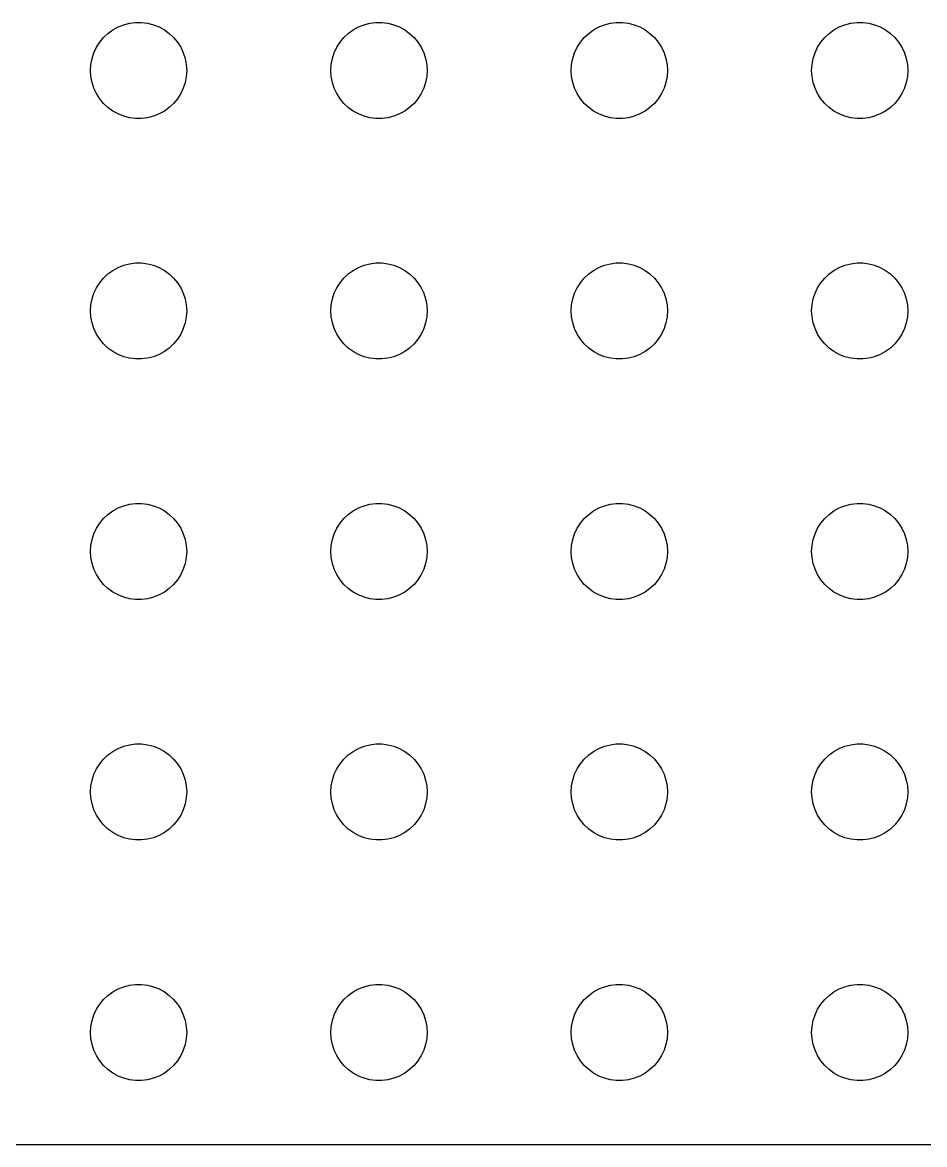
# Model space of a CAD drawing. Header units: metres. Extents: x -105 to 105, y -75 to 75.
# Drawn here: x -52.38 to -24.23, y -74.75 to -39.75 of the extents above; entities that cross this region are included whole.
import ezdxf

# ---------------------------------------------------------------- set-up
doc = ezdxf.new("R2010")
doc.units = ezdxf.units.M

msp = doc.modelspace()

# ---------------------------------------------------------------- linework, layer by layer
for p, q in [((-49.3887, -39.8928), (-49.2135, -39.8234)), ((-49.2135, -39.8234), (-49.0311, -39.7766)), ((-49.0311, -39.7766), (-48.8442, -39.753)), ((-48.8442, -39.753), (-48.6558, -39.753)), ((-48.6558, -39.753), (-48.4689, -39.7766)), ((-48.4689, -39.7766), (-48.2865, -39.8234)), ((-48.2865, -39.8234), (-48.1113, -39.8928)), ((-41.8887, -39.8928), (-41.7135, -39.8234)), ((-41.7135, -39.8234), (-41.5311, -39.7766)), ((-41.5311, -39.7766), (-41.3442, -39.753)), ((-41.3442, -39.753), (-41.1558, -39.753)), ((-41.1558, -39.753), (-40.9689, -39.7766)), ((-40.9689, -39.7766), (-40.7865, -39.8234)), ((-40.7865, -39.8234), (-40.6113, -39.8928)), ((-34.3887, -39.8928), (-34.2135, -39.8234)), ((-34.2135, -39.8234), (-34.0311, -39.7766)), ((-34.0311, -39.7766), (-33.8442, -39.753)), ((-33.8442, -39.753), (-33.6558, -39.753)), ((-33.6558, -39.753), (-33.4689, -39.7766)), ((-33.4689, -39.7766), (-33.2865, -39.8234)), ((-33.2865, -39.8234), (-33.1113, -39.8928)), ((-26.8887, -39.8928), (-26.7135, -39.8234)), ((-26.7135, -39.8234), (-26.5311, -39.7766)), ((-26.5311, -39.7766), (-26.3442, -39.753)), ((-26.3442, -39.753), (-26.1558, -39.753)), ((-26.1558, -39.753), (-25.9689, -39.7766)), ((-25.9689, -39.7766), (-25.7865, -39.8234)), ((-25.7865, -39.8234), (-25.6113, -39.8928)), ((-49.9635, -40.3683), (-49.8434, -40.2232)), ((-49.8434, -40.2232), (-49.7061, -40.0942)), ((-49.7061, -40.0942), (-49.5537, -39.9835)), ((-49.5537, -39.9835), (-49.3887, -39.8928)), ((-48.1113, -39.8928), (-47.9463, -39.9835)), ((-47.9463, -39.9835), (-47.7939, -40.0942)), ((-47.7939, -40.0942), (-47.6565, -40.2232)), ((-47.6565, -40.2232), (-47.5365, -40.3683)), ((-42.4635, -40.3683), (-42.3434, -40.2232)), ((-42.3434, -40.2232), (-42.2061, -40.0942)), ((-42.2061, -40.0942), (-42.0537, -39.9835)), ((-42.0537, -39.9835), (-41.8887, -39.8928)), ((-40.6113, -39.8928), (-40.4463, -39.9835)), ((-40.4463, -39.9835), (-40.2939, -40.0942)), ((-40.2939, -40.0942), (-40.1565, -40.2232)), ((-40.1565, -40.2232), (-40.0365, -40.3683)), ((-34.9635, -40.3683), (-34.8434, -40.2232)), ((-34.8434, -40.2232), (-34.7061, -40.0942)), ((-34.7061, -40.0942), (-34.5537, -39.9835)), ((-34.5537, -39.9835), (-34.3887, -39.8928)), ((-33.1113, -39.8928), (-32.9463, -39.9835)), ((-32.9463, -39.9835), (-32.7939, -40.0942)), ((-32.7939, -40.0942), (-32.6565, -40.2232)), ((-32.6565, -40.2232), (-32.5365, -40.3683)), ((-27.4635, -40.3683), (-27.3434, -40.2232)), ((-27.3434, -40.2232), (-27.2061, -40.0942)), ((-27.2061, -40.0942), (-27.0537, -39.9835)), ((-27.0537, -39.9835), (-26.8887, -39.8928)), ((-25.6113, -39.8928), (-25.4463, -39.9835)), ((-25.4463, -39.9835), (-25.2939, -40.0942)), ((-25.2939, -40.0942), (-25.1565, -40.2232)), ((-25.1565, -40.2232), (-25.0365, -40.3683)), ((-50.1447, -40.6978), (-50.0645, -40.5274)), ((-50.0645, -40.5274), (-49.9635, -40.3683)), ((-47.5365, -40.3683), (-47.4355, -40.5274)), ((-47.4355, -40.5274), (-47.3553, -40.6978)), ((-42.6447, -40.6978), (-42.5645, -40.5274)), ((-42.5645, -40.5274), (-42.4635, -40.3683)), ((-40.0365, -40.3683), (-39.9355, -40.5274)), ((-39.9355, -40.5274), (-39.8553, -40.6978)), ((-35.1447, -40.6978), (-35.0645, -40.5274)), ((-35.0645, -40.5274), (-34.9635, -40.3683)), ((-32.5365, -40.3683), (-32.4355, -40.5274)), ((-32.4355, -40.5274), (-32.3553, -40.6978)), ((-27.6447, -40.6978), (-27.5645, -40.5274)), ((-27.5645, -40.5274), (-27.4635, -40.3683)), ((-25.0365, -40.3683), (-24.9355, -40.5274)), ((-24.9355, -40.5274), (-24.8553, -40.6978)), ((-50.2382, -41.062), (-50.2029, -40.877)), ((-50.2029, -40.877), (-50.1447, -40.6978)), ((-47.3553, -40.6978), (-47.2971, -40.877)), ((-47.2971, -40.877), (-47.2618, -41.062)), ((-42.7382, -41.062), (-42.7029, -40.877)), ((-42.7029, -40.877), (-42.6447, -40.6978)), ((-39.8553, -40.6978), (-39.7971, -40.877)), ((-39.7971, -40.877), (-39.7618, -41.062)), ((-35.2382, -41.062), (-35.2029, -40.877)), ((-35.2029, -40.877), (-35.1447, -40.6978)), ((-32.3553, -40.6978), (-32.2971, -40.877)), ((-32.2971, -40.877), (-32.2618, -41.062)), ((-27.7382, -41.062), (-27.7029, -40.877)), ((-27.7029, -40.877), (-27.6447, -40.6978)), ((-24.8553, -40.6978), (-24.7971, -40.877)), ((-24.7971, -40.877), (-24.7618, -41.062)), ((-50.25, -41.25), (-50.2382, -41.062)), ((-50.2382, -41.438), (-50.25, -41.25)), ((-47.2618, -41.062), (-47.25, -41.25)), ((-47.25, -41.25), (-47.2618, -41.438)), ((-42.75, -41.25), (-42.7382, -41.062)), ((-42.7382, -41.438), (-42.75, -41.25)), ((-39.7618, -41.062), (-39.75, -41.25)), ((-39.75, -41.25), (-39.7618, -41.438)), ((-35.25, -41.25), (-35.2382, -41.062)), ((-35.2382, -41.438), (-35.25, -41.25)), ((-32.2618, -41.062), (-32.25, -41.25)), ((-32.25, -41.25), (-32.2618, -41.438)), ((-27.75, -41.25), (-27.7382, -41.062)), ((-27.7382, -41.438), (-27.75, -41.25)), ((-24.7618, -41.062), (-24.75, -41.25)), ((-24.75, -41.25), (-24.7618, -41.438)), ((-50.2029, -41.623), (-50.2382, -41.438)), ((-50.1447, -41.8022), (-50.2029, -41.623)), ((-47.2971, -41.623), (-47.3553, -41.8022)), ((-47.2618, -41.438), (-47.2971, -41.623)), ((-42.7029, -41.623), (-42.7382, -41.438)), ((-42.6447, -41.8022), (-42.7029, -41.623)), ((-39.7971, -41.623), (-39.8553, -41.8022)), ((-39.7618, -41.438), (-39.7971, -41.623)), ((-35.2029, -41.623), (-35.2382, -41.438)), ((-35.1447, -41.8022), (-35.2029, -41.623)), ((-32.2971, -41.623), (-32.3553, -41.8022)), ((-32.2618, -41.438), (-32.2971, -41.623)), ((-27.7029, -41.623), (-27.7382, -41.438)), ((-27.6447, -41.8022), (-27.7029, -41.623)), ((-24.7971, -41.623), (-24.8553, -41.8022)), ((-24.7618, -41.438), (-24.7971, -41.623)), ((-50.0645, -41.9726), (-50.1447, -41.8022)), ((-49.9635, -42.1317), (-50.0645, -41.9726)), ((-47.4355, -41.9726), (-47.5365, -42.1317)), ((-47.3553, -41.8022), (-47.4355, -41.9726)), ((-42.5645, -41.9726), (-42.6447, -41.8022)), ((-42.4635, -42.1317), (-42.5645, -41.9726)), ((-39.9355, -41.9726), (-40.0365, -42.1317)), ((-39.8553, -41.8022), (-39.9355, -41.9726)), ((-35.0645, -41.9726), (-35.1447, -41.8022)), ((-34.9635, -42.1317), (-35.0645, -41.9726)), ((-32.4355, -41.9726), (-32.5365, -42.1317)), ((-32.3553, -41.8022), (-32.4355, -41.9726)), ((-27.5645, -41.9726), (-27.6447, -41.8022)), ((-27.4635, -42.1317), (-27.5645, -41.9726)), ((-24.9355, -41.9726), (-25.0365, -42.1317)), ((-24.8553, -41.8022), (-24.9355, -41.9726)), ((-49.8434, -42.2768), (-49.9635, -42.1317)), ((-49.7061, -42.4058), (-49.8434, -42.2768)), ((-47.6565, -42.2768), (-47.7939, -42.4058)), ((-47.5365, -42.1317), (-47.6565, -42.2768)), ((-42.3434, -42.2768), (-42.4635, -42.1317)), ((-42.2061, -42.4058), (-42.3434, -42.2768)), ((-40.1565, -42.2768), (-40.2939, -42.4058)), ((-40.0365, -42.1317), (-40.1565, -42.2768)), ((-34.8434, -42.2768), (-34.9635, -42.1317)), ((-34.7061, -42.4058), (-34.8434, -42.2768)), ((-32.6565, -42.2768), (-32.7939, -42.4058)), ((-32.5365, -42.1317), (-32.6565, -42.2768)), ((-27.3434, -42.2768), (-27.4635, -42.1317)), ((-27.2061, -42.4058), (-27.3434, -42.2768)), ((-25.1565, -42.2768), (-25.2939, -42.4058)), ((-25.0365, -42.1317), (-25.1565, -42.2768)), ((-49.5537, -42.5165), (-49.7061, -42.4058)), ((-49.3887, -42.6072), (-49.5537, -42.5165)), ((-49.2135, -42.6766), (-49.3887, -42.6072)), ((-49.0311, -42.7234), (-49.2135, -42.6766)), ((-48.2865, -42.6766), (-48.4689, -42.7234)), ((-48.1113, -42.6072), (-48.2865, -42.6766)), ((-47.9463, -42.5165), (-48.1113, -42.6072)), ((-47.7939, -42.4058), (-47.9463, -42.5165)), ((-42.0537, -42.5165), (-42.2061, -42.4058)), ((-41.8887, -42.6072), (-42.0537, -42.5165)), ((-41.7135, -42.6766), (-41.8887, -42.6072)), ((-41.5311, -42.7234), (-41.7135, -42.6766)), ((-40.7865, -42.6766), (-40.9689, -42.7234)), ((-40.6113, -42.6072), (-40.7865, -42.6766)), ((-40.4463, -42.5165), (-40.6113, -42.6072)), ((-40.2939, -42.4058), (-40.4463, -42.5165)), ((-34.5537, -42.5165), (-34.7061, -42.4058)), ((-34.3887, -42.6072), (-34.5537, -42.5165)), ((-34.2135, -42.6766), (-34.3887, -42.6072)), ((-34.0311, -42.7234), (-34.2135, -42.6766)), ((-33.2865, -42.6766), (-33.4689, -42.7234)), ((-33.1113, -42.6072), (-33.2865, -42.6766)), ((-32.9463, -42.5165), (-33.1113, -42.6072)), ((-32.7939, -42.4058), (-32.9463, -42.5165)), ((-27.0537, -42.5165), (-27.2061, -42.4058)), ((-26.8887, -42.6072), (-27.0537, -42.5165)), ((-26.7135, -42.6766), (-26.8887, -42.6072)), ((-26.5311, -42.7234), (-26.7135, -42.6766)), ((-25.7865, -42.6766), (-25.9689, -42.7234)), ((-25.6113, -42.6072), (-25.7865, -42.6766)), ((-25.4463, -42.5165), (-25.6113, -42.6072)), ((-25.2939, -42.4058), (-25.4463, -42.5165)), ((-48.8442, -42.747), (-49.0311, -42.7234)), ((-48.6558, -42.747), (-48.8442, -42.747)), ((-48.4689, -42.7234), (-48.6558, -42.747)), ((-41.3442, -42.747), (-41.5311, -42.7234)), ((-41.1558, -42.747), (-41.3442, -42.747)), ((-40.9689, -42.7234), (-41.1558, -42.747)), ((-33.8442, -42.747), (-34.0311, -42.7234)), ((-33.6558, -42.747), (-33.8442, -42.747)), ((-33.4689, -42.7234), (-33.6558, -42.747)), ((-26.3442, -42.747), (-26.5311, -42.7234)), ((-26.1558, -42.747), (-26.3442, -42.747)), ((-25.9689, -42.7234), (-26.1558, -42.747)), ((-49.7061, -47.5942), (-49.5537, -47.4835)), ((-49.5537, -47.4835), (-49.3887, -47.3928)), ((-49.3887, -47.3928), (-49.2135, -47.3234)), ((-49.2135, -47.3234), (-49.0311, -47.2766)), ((-49.0311, -47.2766), (-48.8442, -47.253)), ((-48.8442, -47.253), (-48.6558, -47.253)), ((-48.6558, -47.253), (-48.4689, -47.2766)), ((-48.4689, -47.2766), (-48.2865, -47.3234)), ((-48.2865, -47.3234), (-48.1113, -47.3928)), ((-48.1113, -47.3928), (-47.9463, -47.4835)), ((-47.9463, -47.4835), (-47.7939, -47.5942)), ((-42.2061, -47.5942), (-42.0537, -47.4835)), ((-42.0537, -47.4835), (-41.8887, -47.3928)), ((-41.8887, -47.3928), (-41.7135, -47.3234)), ((-41.7135, -47.3234), (-41.5311, -47.2766)), ((-41.5311, -47.2766), (-41.3442, -47.253)), ((-41.3442, -47.253), (-41.1558, -47.253)), ((-41.1558, -47.253), (-40.9689, -47.2766)), ((-40.9689, -47.2766), (-40.7865, -47.3234)), ((-40.7865, -47.3234), (-40.6113, -47.3928)), ((-40.6113, -47.3928), (-40.4463, -47.4835)), ((-40.4463, -47.4835), (-40.2939, -47.5942)), ((-34.7061, -47.5942), (-34.5537, -47.4835)), ((-34.5537, -47.4835), (-34.3887, -47.3928)), ((-34.3887, -47.3928), (-34.2135, -47.3234)), ((-34.2135, -47.3234), (-34.0311, -47.2766)), ((-34.0311, -47.2766), (-33.8442, -47.253)), ((-33.8442, -47.253), (-33.6558, -47.253)), ((-33.6558, -47.253), (-33.4689, -47.2766)), ((-33.4689, -47.2766), (-33.2865, -47.3234)), ((-33.2865, -47.3234), (-33.1113, -47.3928)), ((-33.1113, -47.3928), (-32.9463, -47.4835)), ((-32.9463, -47.4835), (-32.7939, -47.5942)), ((-27.2061, -47.5942), (-27.0537, -47.4835)), ((-27.0537, -47.4835), (-26.8887, -47.3928)), ((-26.8887, -47.3928), (-26.7135, -47.3234)), ((-26.7135, -47.3234), (-26.5311, -47.2766)), ((-26.5311, -47.2766), (-26.3442, -47.253)), ((-26.3442, -47.253), (-26.1558, -47.253)), ((-26.1558, -47.253), (-25.9689, -47.2766)), ((-25.9689, -47.2766), (-25.7865, -47.3234)), ((-25.7865, -47.3234), (-25.6113, -47.3928)), ((-25.6113, -47.3928), (-25.4463, -47.4835)), ((-25.4463, -47.4835), (-25.2939, -47.5942)), ((-50.0645, -48.0274), (-49.9635, -47.8683)), ((-49.9635, -47.8683), (-49.8434, -47.7232)), ((-49.8434, -47.7232), (-49.7061, -47.5942)), ((-47.7939, -47.5942), (-47.6565, -47.7232)), ((-47.6565, -47.7232), (-47.5365, -47.8683)), ((-47.5365, -47.8683), (-47.4355, -48.0274)), ((-42.5645, -48.0274), (-42.4635, -47.8683)), ((-42.4635, -47.8683), (-42.3434, -47.7232)), ((-42.3434, -47.7232), (-42.2061, -47.5942)), ((-40.2939, -47.5942), (-40.1565, -47.7232)), ((-40.1565, -47.7232), (-40.0365, -47.8683)), ((-40.0365, -47.8683), (-39.9355, -48.0274)), ((-35.0645, -48.0274), (-34.9635, -47.8683)), ((-34.9635, -47.8683), (-34.8434, -47.7232)), ((-34.8434, -47.7232), (-34.7061, -47.5942)), ((-32.7939, -47.5942), (-32.6565, -47.7232)), ((-32.6565, -47.7232), (-32.5365, -47.8683)), ((-32.5365, -47.8683), (-32.4355, -48.0274)), ((-27.5645, -48.0274), (-27.4635, -47.8683)), ((-27.4635, -47.8683), (-27.3434, -47.7232)), ((-27.3434, -47.7232), (-27.2061, -47.5942)), ((-25.2939, -47.5942), (-25.1565, -47.7232)), ((-25.1565, -47.7232), (-25.0365, -47.8683)), ((-25.0365, -47.8683), (-24.9355, -48.0274)), ((-50.2029, -48.377), (-50.1447, -48.1978)), ((-50.1447, -48.1978), (-50.0645, -48.0274)), ((-47.4355, -48.0274), (-47.3553, -48.1978)), ((-47.3553, -48.1978), (-47.2971, -48.377)), ((-42.7029, -48.377), (-42.6447, -48.1978)), ((-42.6447, -48.1978), (-42.5645, -48.0274)), ((-39.9355, -48.0274), (-39.8553, -48.1978)), ((-39.8553, -48.1978), (-39.7971, -48.377)), ((-35.2029, -48.377), (-35.1447, -48.1978)), ((-35.1447, -48.1978), (-35.0645, -48.0274)), ((-32.4355, -48.0274), (-32.3553, -48.1978)), ((-32.3553, -48.1978), (-32.2971, -48.377)), ((-27.7029, -48.377), (-27.6447, -48.1978)), ((-27.6447, -48.1978), (-27.5645, -48.0274)), ((-24.9355, -48.0274), (-24.8553, -48.1978)), ((-24.8553, -48.1978), (-24.7971, -48.377)), ((-50.25, -48.75), (-50.2382, -48.562)), ((-50.2382, -48.562), (-50.2029, -48.377)), ((-47.2971, -48.377), (-47.2618, -48.562)), ((-47.2618, -48.562), (-47.25, -48.75)), ((-42.75, -48.75), (-42.7382, -48.562)), ((-42.7382, -48.562), (-42.7029, -48.377)), ((-39.7971, -48.377), (-39.7618, -48.562)), ((-39.7618, -48.562), (-39.75, -48.75)), ((-35.25, -48.75), (-35.2382, -48.562)), ((-35.2382, -48.562), (-35.2029, -48.377)), ((-32.2971, -48.377), (-32.2618, -48.562)), ((-32.2618, -48.562), (-32.25, -48.75)), ((-27.75, -48.75), (-27.7382, -48.562)), ((-27.7382, -48.562), (-27.7029, -48.377)), ((-24.7971, -48.377), (-24.7618, -48.562)), ((-24.7618, -48.562), (-24.75, -48.75)), ((-50.2382, -48.938), (-50.25, -48.75)), ((-50.2029, -49.123), (-50.2382, -48.938)), ((-47.2618, -48.938), (-47.2971, -49.123)), ((-47.25, -48.75), (-47.2618, -48.938)), ((-42.7382, -48.938), (-42.75, -48.75)), ((-42.7029, -49.123), (-42.7382, -48.938)), ((-39.7618, -48.938), (-39.7971, -49.123)), ((-39.75, -48.75), (-39.7618, -48.938)), ((-35.2382, -48.938), (-35.25, -48.75)), ((-35.2029, -49.123), (-35.2382, -48.938)), ((-32.2618, -48.938), (-32.2971, -49.123)), ((-32.25, -48.75), (-32.2618, -48.938)), ((-27.7382, -48.938), (-27.75, -48.75)), ((-27.7029, -49.123), (-27.7382, -48.938)), ((-24.7618, -48.938), (-24.7971, -49.123)), ((-24.75, -48.75), (-24.7618, -48.938)), ((-50.1447, -49.3022), (-50.2029, -49.123)), ((-50.0645, -49.4726), (-50.1447, -49.3022)), ((-47.3553, -49.3022), (-47.4355, -49.4726)), ((-47.2971, -49.123), (-47.3553, -49.3022)), ((-42.6447, -49.3022), (-42.7029, -49.123)), ((-42.5645, -49.4726), (-42.6447, -49.3022)), ((-39.8553, -49.3022), (-39.9355, -49.4726)), ((-39.7971, -49.123), (-39.8553, -49.3022)), ((-35.1447, -49.3022), (-35.2029, -49.123)), ((-35.0645, -49.4726), (-35.1447, -49.3022)), ((-32.3553, -49.3022), (-32.4355, -49.4726)), ((-32.2971, -49.123), (-32.3553, -49.3022)), ((-27.6447, -49.3022), (-27.7029, -49.123)), ((-27.5645, -49.4726), (-27.6447, -49.3022)), ((-24.8553, -49.3022), (-24.9355, -49.4726)), ((-24.7971, -49.123), (-24.8553, -49.3022)), ((-49.9635, -49.6317), (-50.0645, -49.4726)), ((-49.8434, -49.7768), (-49.9635, -49.6317)), ((-47.5365, -49.6317), (-47.6565, -49.7768)), ((-47.4355, -49.4726), (-47.5365, -49.6317)), ((-42.4635, -49.6317), (-42.5645, -49.4726)), ((-42.3434, -49.7768), (-42.4635, -49.6317)), ((-40.0365, -49.6317), (-40.1565, -49.7768)), ((-39.9355, -49.4726), (-40.0365, -49.6317)), ((-34.9635, -49.6317), (-35.0645, -49.4726)), ((-34.8434, -49.7768), (-34.9635, -49.6317)), ((-32.5365, -49.6317), (-32.6565, -49.7768)), ((-32.4355, -49.4726), (-32.5365, -49.6317)), ((-27.4635, -49.6317), (-27.5645, -49.4726)), ((-27.3434, -49.7768), (-27.4635, -49.6317)), ((-25.0365, -49.6317), (-25.1565, -49.7768)), ((-24.9355, -49.4726), (-25.0365, -49.6317)), ((-49.7061, -49.9058), (-49.8434, -49.7768)), ((-49.5537, -50.0165), (-49.7061, -49.9058)), ((-49.3887, -50.1072), (-49.5537, -50.0165)), ((-47.9463, -50.0165), (-48.1113, -50.1072)), ((-47.7939, -49.9058), (-47.9463, -50.0165)), ((-47.6565, -49.7768), (-47.7939, -49.9058)), ((-42.2061, -49.9058), (-42.3434, -49.7768)), ((-42.0537, -50.0165), (-42.2061, -49.9058)), ((-41.8887, -50.1072), (-42.0537, -50.0165)), ((-40.4463, -50.0165), (-40.6113, -50.1072)), ((-40.2939, -49.9058), (-40.4463, -50.0165)), ((-40.1565, -49.7768), (-40.2939, -49.9058)), ((-34.7061, -49.9058), (-34.8434, -49.7768)), ((-34.5537, -50.0165), (-34.7061, -49.9058)), ((-34.3887, -50.1072), (-34.5537, -50.0165)), ((-32.9463, -50.0165), (-33.1113, -50.1072)), ((-32.7939, -49.9058), (-32.9463, -50.0165)), ((-32.6565, -49.7768), (-32.7939, -49.9058)), ((-27.2061, -49.9058), (-27.3434, -49.7768)), ((-27.0537, -50.0165), (-27.2061, -49.9058)), ((-26.8887, -50.1072), (-27.0537, -50.0165)), ((-25.4463, -50.0165), (-25.6113, -50.1072)), ((-25.2939, -49.9058), (-25.4463, -50.0165)), ((-25.1565, -49.7768), (-25.2939, -49.9058)), ((-49.2135, -50.1766), (-49.3887, -50.1072)), ((-49.0311, -50.2234), (-49.2135, -50.1766)), ((-48.8442, -50.247), (-49.0311, -50.2234)), ((-48.6558, -50.247), (-48.8442, -50.247)), ((-48.4689, -50.2234), (-48.6558, -50.247)), ((-48.2865, -50.1766), (-48.4689, -50.2234)), ((-48.1113, -50.1072), (-48.2865, -50.1766)), ((-41.7135, -50.1766), (-41.8887, -50.1072)), ((-41.5311, -50.2234), (-41.7135, -50.1766)), ((-41.3442, -50.247), (-41.5311, -50.2234)), ((-41.1558, -50.247), (-41.3442, -50.247)), ((-40.9689, -50.2234), (-41.1558, -50.247)), ((-40.7865, -50.1766), (-40.9689, -50.2234)), ((-40.6113, -50.1072), (-40.7865, -50.1766)), ((-34.2135, -50.1766), (-34.3887, -50.1072)), ((-34.0311, -50.2234), (-34.2135, -50.1766)), ((-33.8442, -50.247), (-34.0311, -50.2234)), ((-33.6558, -50.247), (-33.8442, -50.247)), ((-33.4689, -50.2234), (-33.6558, -50.247)), ((-33.2865, -50.1766), (-33.4689, -50.2234)), ((-33.1113, -50.1072), (-33.2865, -50.1766)), ((-26.7135, -50.1766), (-26.8887, -50.1072)), ((-26.5311, -50.2234), (-26.7135, -50.1766)), ((-26.3442, -50.247), (-26.5311, -50.2234)), ((-26.1558, -50.247), (-26.3442, -50.247)), ((-25.9689, -50.2234), (-26.1558, -50.247)), ((-25.7865, -50.1766), (-25.9689, -50.2234)), ((-25.6113, -50.1072), (-25.7865, -50.1766)), ((-49.5537, -54.9835), (-49.3887, -54.8928)), ((-49.3887, -54.8928), (-49.2135, -54.8234)), ((-49.2135, -54.8234), (-49.0311, -54.7766)), ((-49.0311, -54.7766), (-48.8442, -54.753)), ((-48.8442, -54.753), (-48.6558, -54.753)), ((-48.6558, -54.753), (-48.4689, -54.7766)), ((-48.4689, -54.7766), (-48.2865, -54.8234)), ((-48.2865, -54.8234), (-48.1113, -54.8928)), ((-48.1113, -54.8928), (-47.9463, -54.9835)), ((-42.0537, -54.9835), (-41.8887, -54.8928)), ((-41.8887, -54.8928), (-41.7135, -54.8234)), ((-41.7135, -54.8234), (-41.5311, -54.7766)), ((-41.5311, -54.7766), (-41.3442, -54.753)), ((-41.3442, -54.753), (-41.1558, -54.753)), ((-41.1558, -54.753), (-40.9689, -54.7766)), ((-40.9689, -54.7766), (-40.7865, -54.8234)), ((-40.7865, -54.8234), (-40.6113, -54.8928)), ((-40.6113, -54.8928), (-40.4463, -54.9835)), ((-34.5537, -54.9835), (-34.3887, -54.8928)), ((-34.3887, -54.8928), (-34.2135, -54.8234)), ((-34.2135, -54.8234), (-34.0311, -54.7766)), ((-34.0311, -54.7766), (-33.8442, -54.753)), ((-33.8442, -54.753), (-33.6558, -54.753)), ((-33.6558, -54.753), (-33.4689, -54.7766)), ((-33.4689, -54.7766), (-33.2865, -54.8234)), ((-33.2865, -54.8234), (-33.1113, -54.8928)), ((-33.1113, -54.8928), (-32.9463, -54.9835)), ((-27.0537, -54.9835), (-26.8887, -54.8928)), ((-26.8887, -54.8928), (-26.7135, -54.8234)), ((-26.7135, -54.8234), (-26.5311, -54.7766)), ((-26.5311, -54.7766), (-26.3442, -54.753)), ((-26.3442, -54.753), (-26.1558, -54.753)), ((-26.1558, -54.753), (-25.9689, -54.7766)), ((-25.9689, -54.7766), (-25.7865, -54.8234)), ((-25.7865, -54.8234), (-25.6113, -54.8928)), ((-25.6113, -54.8928), (-25.4463, -54.9835)), ((-49.9635, -55.3683), (-49.8434, -55.2232)), ((-49.8434, -55.2232), (-49.7061, -55.0942)), ((-49.7061, -55.0942), (-49.5537, -54.9835)), ((-47.9463, -54.9835), (-47.7939, -55.0942)), ((-47.7939, -55.0942), (-47.6565, -55.2232)), ((-47.6565, -55.2232), (-47.5365, -55.3683)), ((-42.4635, -55.3683), (-42.3434, -55.2232)), ((-42.3434, -55.2232), (-42.2061, -55.0942)), ((-42.2061, -55.0942), (-42.0537, -54.9835)), ((-40.4463, -54.9835), (-40.2939, -55.0942)), ((-40.2939, -55.0942), (-40.1565, -55.2232)), ((-40.1565, -55.2232), (-40.0365, -55.3683)), ((-34.9635, -55.3683), (-34.8434, -55.2232)), ((-34.8434, -55.2232), (-34.7061, -55.0942)), ((-34.7061, -55.0942), (-34.5537, -54.9835)), ((-32.9463, -54.9835), (-32.7939, -55.0942)), ((-32.7939, -55.0942), (-32.6565, -55.2232)), ((-32.6565, -55.2232), (-32.5365, -55.3683)), ((-27.4635, -55.3683), (-27.3434, -55.2232)), ((-27.3434, -55.2232), (-27.2061, -55.0942)), ((-27.2061, -55.0942), (-27.0537, -54.9835)), ((-25.4463, -54.9835), (-25.2939, -55.0942)), ((-25.2939, -55.0942), (-25.1565, -55.2232)), ((-25.1565, -55.2232), (-25.0365, -55.3683)), ((-50.1447, -55.6978), (-50.0645, -55.5274)), ((-50.0645, -55.5274), (-49.9635, -55.3683)), ((-47.5365, -55.3683), (-47.4355, -55.5274)), ((-47.4355, -55.5274), (-47.3553, -55.6978)), ((-42.6447, -55.6978), (-42.5645, -55.5274)), ((-42.5645, -55.5274), (-42.4635, -55.3683)), ((-40.0365, -55.3683), (-39.9355, -55.5274)), ((-39.9355, -55.5274), (-39.8553, -55.6978)), ((-35.1447, -55.6978), (-35.0645, -55.5274)), ((-35.0645, -55.5274), (-34.9635, -55.3683)), ((-32.5365, -55.3683), (-32.4355, -55.5274)), ((-32.4355, -55.5274), (-32.3553, -55.6978)), ((-27.6447, -55.6978), (-27.5645, -55.5274)), ((-27.5645, -55.5274), (-27.4635, -55.3683)), ((-25.0365, -55.3683), (-24.9355, -55.5274)), ((-24.9355, -55.5274), (-24.8553, -55.6978)), ((-50.2382, -56.062), (-50.2029, -55.877)), ((-50.2029, -55.877), (-50.1447, -55.6978)), ((-47.3553, -55.6978), (-47.2971, -55.877)), ((-47.2971, -55.877), (-47.2618, -56.062)), ((-42.7382, -56.062), (-42.7029, -55.877)), ((-42.7029, -55.877), (-42.6447, -55.6978)), ((-39.8553, -55.6978), (-39.7971, -55.877)), ((-39.7971, -55.877), (-39.7618, -56.062)), ((-35.2382, -56.062), (-35.2029, -55.877)), ((-35.2029, -55.877), (-35.1447, -55.6978)), ((-32.3553, -55.6978), (-32.2971, -55.877)), ((-32.2971, -55.877), (-32.2618, -56.062)), ((-27.7382, -56.062), (-27.7029, -55.877)), ((-27.7029, -55.877), (-27.6447, -55.6978)), ((-24.8553, -55.6978), (-24.7971, -55.877)), ((-24.7971, -55.877), (-24.7618, -56.062)), ((-50.25, -56.25), (-50.2382, -56.062)), ((-50.2382, -56.438), (-50.25, -56.25)), ((-47.2618, -56.062), (-47.25, -56.25)), ((-47.25, -56.25), (-47.2618, -56.438)), ((-42.75, -56.25), (-42.7382, -56.062)), ((-42.7382, -56.438), (-42.75, -56.25)), ((-39.7618, -56.062), (-39.75, -56.25)), ((-39.75, -56.25), (-39.7618, -56.438)), ((-35.25, -56.25), (-35.2382, -56.062)), ((-35.2382, -56.438), (-35.25, -56.25)), ((-32.2618, -56.062), (-32.25, -56.25)), ((-32.25, -56.25), (-32.2618, -56.438)), ((-27.75, -56.25), (-27.7382, -56.062)), ((-27.7382, -56.438), (-27.75, -56.25)), ((-24.7618, -56.062), (-24.75, -56.25)), ((-24.75, -56.25), (-24.7618, -56.438)), ((-50.2029, -56.623), (-50.2382, -56.438)), ((-50.1447, -56.8022), (-50.2029, -56.623)), ((-47.2971, -56.623), (-47.3553, -56.8022)), ((-47.2618, -56.438), (-47.2971, -56.623)), ((-42.7029, -56.623), (-42.7382, -56.438)), ((-42.6447, -56.8022), (-42.7029, -56.623)), ((-39.7971, -56.623), (-39.8553, -56.8022)), ((-39.7618, -56.438), (-39.7971, -56.623)), ((-35.2029, -56.623), (-35.2382, -56.438)), ((-35.1447, -56.8022), (-35.2029, -56.623)), ((-32.2971, -56.623), (-32.3553, -56.8022)), ((-32.2618, -56.438), (-32.2971, -56.623)), ((-27.7029, -56.623), (-27.7382, -56.438)), ((-27.6447, -56.8022), (-27.7029, -56.623)), ((-24.7971, -56.623), (-24.8553, -56.8022)), ((-24.7618, -56.438), (-24.7971, -56.623)), ((-50.0645, -56.9726), (-50.1447, -56.8022)), ((-49.9635, -57.1317), (-50.0645, -56.9726)), ((-47.4355, -56.9726), (-47.5365, -57.1317)), ((-47.3553, -56.8022), (-47.4355, -56.9726)), ((-42.5645, -56.9726), (-42.6447, -56.8022)), ((-42.4635, -57.1317), (-42.5645, -56.9726)), ((-39.9355, -56.9726), (-40.0365, -57.1317)), ((-39.8553, -56.8022), (-39.9355, -56.9726)), ((-35.0645, -56.9726), (-35.1447, -56.8022)), ((-34.9635, -57.1317), (-35.0645, -56.9726)), ((-32.4355, -56.9726), (-32.5365, -57.1317)), ((-32.3553, -56.8022), (-32.4355, -56.9726)), ((-27.5645, -56.9726), (-27.6447, -56.8022)), ((-27.4635, -57.1317), (-27.5645, -56.9726)), ((-24.9355, -56.9726), (-25.0365, -57.1317)), ((-24.8553, -56.8022), (-24.9355, -56.9726)), ((-49.8434, -57.2768), (-49.9635, -57.1317)), ((-49.7061, -57.4058), (-49.8434, -57.2768)), ((-47.6565, -57.2768), (-47.7939, -57.4058)), ((-47.5365, -57.1317), (-47.6565, -57.2768)), ((-42.3434, -57.2768), (-42.4635, -57.1317)), ((-42.2061, -57.4058), (-42.3434, -57.2768)), ((-40.1565, -57.2768), (-40.2939, -57.4058)), ((-40.0365, -57.1317), (-40.1565, -57.2768)), ((-34.8434, -57.2768), (-34.9635, -57.1317)), ((-34.7061, -57.4058), (-34.8434, -57.2768)), ((-32.6565, -57.2768), (-32.7939, -57.4058)), ((-32.5365, -57.1317), (-32.6565, -57.2768)), ((-27.3434, -57.2768), (-27.4635, -57.1317)), ((-27.2061, -57.4058), (-27.3434, -57.2768)), ((-25.1565, -57.2768), (-25.2939, -57.4058)), ((-25.0365, -57.1317), (-25.1565, -57.2768)), ((-49.5537, -57.5165), (-49.7061, -57.4058)), ((-49.3887, -57.6072), (-49.5537, -57.5165)), ((-49.2135, -57.6766), (-49.3887, -57.6072)), ((-49.0311, -57.7234), (-49.2135, -57.6766)), ((-48.8442, -57.747), (-49.0311, -57.7234)), ((-48.4689, -57.7234), (-48.6558, -57.747)), ((-48.2865, -57.6766), (-48.4689, -57.7234)), ((-48.1113, -57.6072), (-48.2865, -57.6766)), ((-47.9463, -57.5165), (-48.1113, -57.6072)), ((-47.7939, -57.4058), (-47.9463, -57.5165)), ((-42.0537, -57.5165), (-42.2061, -57.4058)), ((-41.8887, -57.6072), (-42.0537, -57.5165)), ((-41.7135, -57.6766), (-41.8887, -57.6072)), ((-41.5311, -57.7234), (-41.7135, -57.6766)), ((-41.3442, -57.747), (-41.5311, -57.7234)), ((-40.9689, -57.7234), (-41.1558, -57.747)), ((-40.7865, -57.6766), (-40.9689, -57.7234)), ((-40.6113, -57.6072), (-40.7865, -57.6766)), ((-40.4463, -57.5165), (-40.6113, -57.6072)), ((-40.2939, -57.4058), (-40.4463, -57.5165)), ((-34.5537, -57.5165), (-34.7061, -57.4058)), ((-34.3887, -57.6072), (-34.5537, -57.5165)), ((-34.2135, -57.6766), (-34.3887, -57.6072)), ((-34.0311, -57.7234), (-34.2135, -57.6766)), ((-33.8442, -57.747), (-34.0311, -57.7234)), ((-33.4689, -57.7234), (-33.6558, -57.747)), ((-33.2865, -57.6766), (-33.4689, -57.7234)), ((-33.1113, -57.6072), (-33.2865, -57.6766)), ((-32.9463, -57.5165), (-33.1113, -57.6072)), ((-32.7939, -57.4058), (-32.9463, -57.5165)), ((-27.0537, -57.5165), (-27.2061, -57.4058)), ((-26.8887, -57.6072), (-27.0537, -57.5165)), ((-26.7135, -57.6766), (-26.8887, -57.6072)), ((-26.5311, -57.7234), (-26.7135, -57.6766)), ((-26.3442, -57.747), (-26.5311, -57.7234)), ((-25.9689, -57.7234), (-26.1558, -57.747)), ((-25.7865, -57.6766), (-25.9689, -57.7234)), ((-25.6113, -57.6072), (-25.7865, -57.6766)), ((-25.4463, -57.5165), (-25.6113, -57.6072)), ((-25.2939, -57.4058), (-25.4463, -57.5165)), ((-48.6558, -57.747), (-48.8442, -57.747)), ((-41.1558, -57.747), (-41.3442, -57.747)), ((-33.6558, -57.747), (-33.8442, -57.747)), ((-26.1558, -57.747), (-26.3442, -57.747)), ((-49.2135, -62.3234), (-49.0311, -62.2766)), ((-49.0311, -62.2766), (-48.8442, -62.253)), ((-48.8442, -62.253), (-48.6558, -62.253)), ((-48.6558, -62.253), (-48.4689, -62.2766)), ((-48.4689, -62.2766), (-48.2865, -62.3234)), ((-41.7135, -62.3234), (-41.5311, -62.2766)), ((-41.5311, -62.2766), (-41.3442, -62.253)), ((-41.3442, -62.253), (-41.1558, -62.253)), ((-41.1558, -62.253), (-40.9689, -62.2766)), ((-40.9689, -62.2766), (-40.7865, -62.3234)), ((-34.2135, -62.3234), (-34.0311, -62.2766)), ((-34.0311, -62.2766), (-33.8442, -62.253)), ((-33.8442, -62.253), (-33.6558, -62.253)), ((-33.6558, -62.253), (-33.4689, -62.2766)), ((-33.4689, -62.2766), (-33.2865, -62.3234)), ((-26.7135, -62.3234), (-26.5311, -62.2766)), ((-26.5311, -62.2766), (-26.3442, -62.253)), ((-26.3442, -62.253), (-26.1558, -62.253)), ((-26.1558, -62.253), (-25.9689, -62.2766)), ((-25.9689, -62.2766), (-25.7865, -62.3234)), ((-49.8434, -62.7232), (-49.7061, -62.5942)), ((-49.7061, -62.5942), (-49.5537, -62.4835)), ((-49.5537, -62.4835), (-49.3887, -62.3928)), ((-49.3887, -62.3928), (-49.2135, -62.3234)), ((-48.2865, -62.3234), (-48.1113, -62.3928)), ((-48.1113, -62.3928), (-47.9463, -62.4835)), ((-47.9463, -62.4835), (-47.7939, -62.5942)), ((-47.7939, -62.5942), (-47.6565, -62.7232)), ((-42.3434, -62.7232), (-42.2061, -62.5942)), ((-42.2061, -62.5942), (-42.0537, -62.4835)), ((-42.0537, -62.4835), (-41.8887, -62.3928)), ((-41.8887, -62.3928), (-41.7135, -62.3234)), ((-40.7865, -62.3234), (-40.6113, -62.3928)), ((-40.6113, -62.3928), (-40.4463, -62.4835)), ((-40.4463, -62.4835), (-40.2939, -62.5942)), ((-40.2939, -62.5942), (-40.1565, -62.7232)), ((-34.8434, -62.7232), (-34.7061, -62.5942)), ((-34.7061, -62.5942), (-34.5537, -62.4835)), ((-34.5537, -62.4835), (-34.3887, -62.3928)), ((-34.3887, -62.3928), (-34.2135, -62.3234)), ((-33.2865, -62.3234), (-33.1113, -62.3928)), ((-33.1113, -62.3928), (-32.9463, -62.4835)), ((-32.9463, -62.4835), (-32.7939, -62.5942)), ((-32.7939, -62.5942), (-32.6565, -62.7232)), ((-27.3434, -62.7232), (-27.2061, -62.5942)), ((-27.2061, -62.5942), (-27.0537, -62.4835)), ((-27.0537, -62.4835), (-26.8887, -62.3928)), ((-26.8887, -62.3928), (-26.7135, -62.3234)), ((-25.7865, -62.3234), (-25.6113, -62.3928)), ((-25.6113, -62.3928), (-25.4463, -62.4835)), ((-25.4463, -62.4835), (-25.2939, -62.5942)), ((-25.2939, -62.5942), (-25.1565, -62.7232)), ((-50.0645, -63.0274), (-49.9635, -62.8683)), ((-49.9635, -62.8683), (-49.8434, -62.7232)), ((-47.6565, -62.7232), (-47.5365, -62.8683)), ((-47.5365, -62.8683), (-47.4355, -63.0274)), ((-42.5645, -63.0274), (-42.4635, -62.8683)), ((-42.4635, -62.8683), (-42.3434, -62.7232)), ((-40.1565, -62.7232), (-40.0365, -62.8683)), ((-40.0365, -62.8683), (-39.9355, -63.0274)), ((-35.0645, -63.0274), (-34.9635, -62.8683)), ((-34.9635, -62.8683), (-34.8434, -62.7232)), ((-32.6565, -62.7232), (-32.5365, -62.8683)), ((-32.5365, -62.8683), (-32.4355, -63.0274)), ((-27.5645, -63.0274), (-27.4635, -62.8683)), ((-27.4635, -62.8683), (-27.3434, -62.7232)), ((-25.1565, -62.7232), (-25.0365, -62.8683)), ((-25.0365, -62.8683), (-24.9355, -63.0274)), ((-50.2029, -63.377), (-50.1447, -63.1978)), ((-50.1447, -63.1978), (-50.0645, -63.0274)), ((-47.4355, -63.0274), (-47.3553, -63.1978)), ((-47.3553, -63.1978), (-47.2971, -63.377)), ((-42.7029, -63.377), (-42.6447, -63.1978)), ((-42.6447, -63.1978), (-42.5645, -63.0274)), ((-39.9355, -63.0274), (-39.8553, -63.1978)), ((-39.8553, -63.1978), (-39.7971, -63.377)), ((-35.2029, -63.377), (-35.1447, -63.1978)), ((-35.1447, -63.1978), (-35.0645, -63.0274)), ((-32.4355, -63.0274), (-32.3553, -63.1978)), ((-32.3553, -63.1978), (-32.2971, -63.377)), ((-27.7029, -63.377), (-27.6447, -63.1978)), ((-27.6447, -63.1978), (-27.5645, -63.0274)), ((-24.9355, -63.0274), (-24.8553, -63.1978)), ((-24.8553, -63.1978), (-24.7971, -63.377)), ((-50.25, -63.75), (-50.2382, -63.562)), ((-50.2382, -63.562), (-50.2029, -63.377)), ((-47.2971, -63.377), (-47.2618, -63.562)), ((-47.2618, -63.562), (-47.25, -63.75)), ((-42.75, -63.75), (-42.7382, -63.562)), ((-42.7382, -63.562), (-42.7029, -63.377)), ((-39.7971, -63.377), (-39.7618, -63.562)), ((-39.7618, -63.562), (-39.75, -63.75)), ((-35.25, -63.75), (-35.2382, -63.562)), ((-35.2382, -63.562), (-35.2029, -63.377)), ((-32.2971, -63.377), (-32.2618, -63.562)), ((-32.2618, -63.562), (-32.25, -63.75)), ((-27.75, -63.75), (-27.7382, -63.562)), ((-27.7382, -63.562), (-27.7029, -63.377)), ((-24.7971, -63.377), (-24.7618, -63.562)), ((-24.7618, -63.562), (-24.75, -63.75)), ((-50.2382, -63.938), (-50.25, -63.75)), ((-50.2029, -64.123), (-50.2382, -63.938)), ((-47.2618, -63.938), (-47.2971, -64.123)), ((-47.25, -63.75), (-47.2618, -63.938)), ((-42.7382, -63.938), (-42.75, -63.75)), ((-42.7029, -64.123), (-42.7382, -63.938)), ((-39.7618, -63.938), (-39.7971, -64.123)), ((-39.75, -63.75), (-39.7618, -63.938)), ((-35.2382, -63.938), (-35.25, -63.75)), ((-35.2029, -64.123), (-35.2382, -63.938)), ((-32.2618, -63.938), (-32.2971, -64.123)), ((-32.25, -63.75), (-32.2618, -63.938)), ((-27.7382, -63.938), (-27.75, -63.75)), ((-27.7029, -64.123), (-27.7382, -63.938)), ((-24.7618, -63.938), (-24.7971, -64.123)), ((-24.75, -63.75), (-24.7618, -63.938)), ((-50.1447, -64.3022), (-50.2029, -64.123)), ((-50.0645, -64.4726), (-50.1447, -64.3022)), ((-47.3553, -64.3022), (-47.4355, -64.4726)), ((-47.2971, -64.123), (-47.3553, -64.3022)), ((-42.6447, -64.3022), (-42.7029, -64.123)), ((-42.5645, -64.4726), (-42.6447, -64.3022)), ((-39.8553, -64.3022), (-39.9355, -64.4726)), ((-39.7971, -64.123), (-39.8553, -64.3022)), ((-35.1447, -64.3022), (-35.2029, -64.123)), ((-35.0645, -64.4726), (-35.1447, -64.3022)), ((-32.3553, -64.3022), (-32.4355, -64.4726)), ((-32.2971, -64.123), (-32.3553, -64.3022)), ((-27.6447, -64.3022), (-27.7029, -64.123)), ((-27.5645, -64.4726), (-27.6447, -64.3022)), ((-24.8553, -64.3022), (-24.9355, -64.4726)), ((-24.7971, -64.123), (-24.8553, -64.3022)), ((-49.9635, -64.6317), (-50.0645, -64.4726)), ((-49.8434, -64.7768), (-49.9635, -64.6317)), ((-47.5365, -64.6317), (-47.6565, -64.7768)), ((-47.4355, -64.4726), (-47.5365, -64.6317)), ((-42.4635, -64.6317), (-42.5645, -64.4726)), ((-42.3434, -64.7768), (-42.4635, -64.6317)), ((-40.0365, -64.6317), (-40.1565, -64.7768)), ((-39.9355, -64.4726), (-40.0365, -64.6317)), ((-34.9635, -64.6317), (-35.0645, -64.4726)), ((-34.8434, -64.7768), (-34.9635, -64.6317)), ((-32.5365, -64.6317), (-32.6565, -64.7768)), ((-32.4355, -64.4726), (-32.5365, -64.6317)), ((-27.4635, -64.6317), (-27.5645, -64.4726)), ((-27.3434, -64.7768), (-27.4635, -64.6317)), ((-25.0365, -64.6317), (-25.1565, -64.7768)), ((-24.9355, -64.4726), (-25.0365, -64.6317)), ((-49.7061, -64.9058), (-49.8434, -64.7768)), ((-49.5537, -65.0165), (-49.7061, -64.9058)), ((-49.3887, -65.1072), (-49.5537, -65.0165)), ((-47.9463, -65.0165), (-48.1113, -65.1072)), ((-47.7939, -64.9058), (-47.9463, -65.0165)), ((-47.6565, -64.7768), (-47.7939, -64.9058)), ((-42.2061, -64.9058), (-42.3434, -64.7768)), ((-42.0537, -65.0165), (-42.2061, -64.9058)), ((-41.8887, -65.1072), (-42.0537, -65.0165)), ((-40.4463, -65.0165), (-40.6113, -65.1072)), ((-40.2939, -64.9058), (-40.4463, -65.0165)), ((-40.1565, -64.7768), (-40.2939, -64.9058)), ((-34.7061, -64.9058), (-34.8434, -64.7768)), ((-34.5537, -65.0165), (-34.7061, -64.9058)), ((-34.3887, -65.1072), (-34.5537, -65.0165)), ((-32.9463, -65.0165), (-33.1113, -65.1072)), ((-32.7939, -64.9058), (-32.9463, -65.0165)), ((-32.6565, -64.7768), (-32.7939, -64.9058)), ((-27.2061, -64.9058), (-27.3434, -64.7768)), ((-27.0537, -65.0165), (-27.2061, -64.9058)), ((-26.8887, -65.1072), (-27.0537, -65.0165)), ((-25.4463, -65.0165), (-25.6113, -65.1072)), ((-25.2939, -64.9058), (-25.4463, -65.0165)), ((-25.1565, -64.7768), (-25.2939, -64.9058)), ((-49.2135, -65.1766), (-49.3887, -65.1072)), ((-49.0311, -65.2234), (-49.2135, -65.1766)), ((-48.8442, -65.247), (-49.0311, -65.2234)), ((-48.6558, -65.247), (-48.8442, -65.247)), ((-48.4689, -65.2234), (-48.6558, -65.247)), ((-48.2865, -65.1766), (-48.4689, -65.2234)), ((-48.1113, -65.1072), (-48.2865, -65.1766)), ((-41.7135, -65.1766), (-41.8887, -65.1072)), ((-41.5311, -65.2234), (-41.7135, -65.1766)), ((-41.3442, -65.247), (-41.5311, -65.2234)), ((-41.1558, -65.247), (-41.3442, -65.247)), ((-40.9689, -65.2234), (-41.1558, -65.247)), ((-40.7865, -65.1766), (-40.9689, -65.2234)), ((-40.6113, -65.1072), (-40.7865, -65.1766)), ((-34.2135, -65.1766), (-34.3887, -65.1072)), ((-34.0311, -65.2234), (-34.2135, -65.1766)), ((-33.8442, -65.247), (-34.0311, -65.2234)), ((-33.6558, -65.247), (-33.8442, -65.247)), ((-33.4689, -65.2234), (-33.6558, -65.247)), ((-33.2865, -65.1766), (-33.4689, -65.2234)), ((-33.1113, -65.1072), (-33.2865, -65.1766)), ((-26.7135, -65.1766), (-26.8887, -65.1072)), ((-26.5311, -65.2234), (-26.7135, -65.1766)), ((-26.3442, -65.247), (-26.5311, -65.2234)), ((-26.1558, -65.247), (-26.3442, -65.247)), ((-25.9689, -65.2234), (-26.1558, -65.247)), ((-25.7865, -65.1766), (-25.9689, -65.2234)), ((-25.6113, -65.1072), (-25.7865, -65.1766)), ((-49.7061, -70.0942), (-49.5537, -69.9835)), ((-49.5537, -69.9835), (-49.3887, -69.8928)), ((-49.3887, -69.8928), (-49.2135, -69.8234)), ((-49.2135, -69.8234), (-49.0311, -69.7766)), ((-49.0311, -69.7766), (-48.8442, -69.753)), ((-48.8442, -69.753), (-48.6558, -69.753)), ((-48.6558, -69.753), (-48.4689, -69.7766)), ((-48.4689, -69.7766), (-48.2865, -69.8234)), ((-48.2865, -69.8234), (-48.1113, -69.8928)), ((-48.1113, -69.8928), (-47.9463, -69.9835)), ((-47.9463, -69.9835), (-47.7939, -70.0942)), ((-42.2061, -70.0942), (-42.0537, -69.9835)), ((-42.0537, -69.9835), (-41.8887, -69.8928)), ((-41.8887, -69.8928), (-41.7135, -69.8234)), ((-41.7135, -69.8234), (-41.5311, -69.7766)), ((-41.5311, -69.7766), (-41.3442, -69.753)), ((-41.3442, -69.753), (-41.1558, -69.753)), ((-41.1558, -69.753), (-40.9689, -69.7766)), ((-40.9689, -69.7766), (-40.7865, -69.8234)), ((-40.7865, -69.8234), (-40.6113, -69.8928)), ((-40.6113, -69.8928), (-40.4463, -69.9835)), ((-40.4463, -69.9835), (-40.2939, -70.0942)), ((-34.7061, -70.0942), (-34.5537, -69.9835)), ((-34.5537, -69.9835), (-34.3887, -69.8928)), ((-34.3887, -69.8928), (-34.2135, -69.8234)), ((-34.2135, -69.8234), (-34.0311, -69.7766)), ((-34.0311, -69.7766), (-33.8442, -69.753)), ((-33.8442, -69.753), (-33.6558, -69.753)), ((-33.6558, -69.753), (-33.4689, -69.7766)), ((-33.4689, -69.7766), (-33.2865, -69.8234)), ((-33.2865, -69.8234), (-33.1113, -69.8928)), ((-33.1113, -69.8928), (-32.9463, -69.9835)), ((-32.9463, -69.9835), (-32.7939, -70.0942)), ((-27.2061, -70.0942), (-27.0537, -69.9835)), ((-27.0537, -69.9835), (-26.8887, -69.8928)), ((-26.8887, -69.8928), (-26.7135, -69.8234)), ((-26.7135, -69.8234), (-26.5311, -69.7766)), ((-26.5311, -69.7766), (-26.3442, -69.753)), ((-26.3442, -69.753), (-26.1558, -69.753)), ((-26.1558, -69.753), (-25.9689, -69.7766)), ((-25.9689, -69.7766), (-25.7865, -69.8234)), ((-25.7865, -69.8234), (-25.6113, -69.8928)), ((-25.6113, -69.8928), (-25.4463, -69.9835)), ((-25.4463, -69.9835), (-25.2939, -70.0942)), ((-49.9635, -70.3683), (-49.8434, -70.2232)), ((-49.8434, -70.2232), (-49.7061, -70.0942)), ((-47.7939, -70.0942), (-47.6565, -70.2232)), ((-47.6565, -70.2232), (-47.5365, -70.3683)), ((-42.4635, -70.3683), (-42.3434, -70.2232)), ((-42.3434, -70.2232), (-42.2061, -70.0942)), ((-40.2939, -70.0942), (-40.1565, -70.2232)), ((-40.1565, -70.2232), (-40.0365, -70.3683)), ((-34.9635, -70.3683), (-34.8434, -70.2232)), ((-34.8434, -70.2232), (-34.7061, -70.0942)), ((-32.7939, -70.0942), (-32.6565, -70.2232)), ((-32.6565, -70.2232), (-32.5365, -70.3683)), ((-27.4635, -70.3683), (-27.3434, -70.2232)), ((-27.3434, -70.2232), (-27.2061, -70.0942)), ((-25.2939, -70.0942), (-25.1565, -70.2232)), ((-25.1565, -70.2232), (-25.0365, -70.3683)), ((-50.1447, -70.6978), (-50.0645, -70.5274)), ((-50.0645, -70.5274), (-49.9635, -70.3683)), ((-47.5365, -70.3683), (-47.4355, -70.5274)), ((-47.4355, -70.5274), (-47.3553, -70.6978)), ((-42.6447, -70.6978), (-42.5645, -70.5274)), ((-42.5645, -70.5274), (-42.4635, -70.3683)), ((-40.0365, -70.3683), (-39.9355, -70.5274)), ((-39.9355, -70.5274), (-39.8553, -70.6978)), ((-35.1447, -70.6978), (-35.0645, -70.5274)), ((-35.0645, -70.5274), (-34.9635, -70.3683)), ((-32.5365, -70.3683), (-32.4355, -70.5274)), ((-32.4355, -70.5274), (-32.3553, -70.6978)), ((-27.6447, -70.6978), (-27.5645, -70.5274)), ((-27.5645, -70.5274), (-27.4635, -70.3683)), ((-25.0365, -70.3683), (-24.9355, -70.5274)), ((-24.9355, -70.5274), (-24.8553, -70.6978)), ((-50.2382, -71.062), (-50.2029, -70.877)), ((-50.2029, -70.877), (-50.1447, -70.6978)), ((-47.3553, -70.6978), (-47.2971, -70.877)), ((-47.2971, -70.877), (-47.2618, -71.062)), ((-42.7382, -71.062), (-42.7029, -70.877)), ((-42.7029, -70.877), (-42.6447, -70.6978)), ((-39.8553, -70.6978), (-39.7971, -70.877)), ((-39.7971, -70.877), (-39.7618, -71.062)), ((-35.2382, -71.062), (-35.2029, -70.877)), ((-35.2029, -70.877), (-35.1447, -70.6978)), ((-32.3553, -70.6978), (-32.2971, -70.877)), ((-32.2971, -70.877), (-32.2618, -71.062)), ((-27.7382, -71.062), (-27.7029, -70.877)), ((-27.7029, -70.877), (-27.6447, -70.6978)), ((-24.8553, -70.6978), (-24.7971, -70.877)), ((-24.7971, -70.877), (-24.7618, -71.062)), ((-50.25, -71.25), (-50.2382, -71.062)), ((-50.2382, -71.438), (-50.25, -71.25)), ((-47.2618, -71.062), (-47.25, -71.25)), ((-47.25, -71.25), (-47.2618, -71.438)), ((-42.75, -71.25), (-42.7382, -71.062)), ((-42.7382, -71.438), (-42.75, -71.25)), ((-39.7618, -71.062), (-39.75, -71.25)), ((-39.75, -71.25), (-39.7618, -71.438)), ((-35.25, -71.25), (-35.2382, -71.062)), ((-35.2382, -71.438), (-35.25, -71.25)), ((-32.2618, -71.062), (-32.25, -71.25)), ((-32.25, -71.25), (-32.2618, -71.438)), ((-27.75, -71.25), (-27.7382, -71.062)), ((-27.7382, -71.438), (-27.75, -71.25)), ((-24.7618, -71.062), (-24.75, -71.25)), ((-24.75, -71.25), (-24.7618, -71.438)), ((-50.2029, -71.623), (-50.2382, -71.438)), ((-50.1447, -71.8022), (-50.2029, -71.623)), ((-47.2971, -71.623), (-47.3553, -71.8022)), ((-47.2618, -71.438), (-47.2971, -71.623)), ((-42.7029, -71.623), (-42.7382, -71.438)), ((-42.6447, -71.8022), (-42.7029, -71.623)), ((-39.7971, -71.623), (-39.8553, -71.8022)), ((-39.7618, -71.438), (-39.7971, -71.623)), ((-35.2029, -71.623), (-35.2382, -71.438)), ((-35.1447, -71.8022), (-35.2029, -71.623)), ((-32.2971, -71.623), (-32.3553, -71.8022)), ((-32.2618, -71.438), (-32.2971, -71.623)), ((-27.7029, -71.623), (-27.7382, -71.438)), ((-27.6447, -71.8022), (-27.7029, -71.623)), ((-24.7971, -71.623), (-24.8553, -71.8022)), ((-24.7618, -71.438), (-24.7971, -71.623)), ((-50.0645, -71.9726), (-50.1447, -71.8022)), ((-49.9635, -72.1317), (-50.0645, -71.9726)), ((-47.4355, -71.9726), (-47.5365, -72.1317)), ((-47.3553, -71.8022), (-47.4355, -71.9726)), ((-42.5645, -71.9726), (-42.6447, -71.8022)), ((-42.4635, -72.1317), (-42.5645, -71.9726)), ((-39.9355, -71.9726), (-40.0365, -72.1317)), ((-39.8553, -71.8022), (-39.9355, -71.9726)), ((-35.0645, -71.9726), (-35.1447, -71.8022)), ((-34.9635, -72.1317), (-35.0645, -71.9726)), ((-32.4355, -71.9726), (-32.5365, -72.1317)), ((-32.3553, -71.8022), (-32.4355, -71.9726)), ((-27.5645, -71.9726), (-27.6447, -71.8022)), ((-27.4635, -72.1317), (-27.5645, -71.9726)), ((-24.9355, -71.9726), (-25.0365, -72.1317)), ((-24.8553, -71.8022), (-24.9355, -71.9726)), ((-49.8434, -72.2768), (-49.9635, -72.1317)), ((-49.7061, -72.4058), (-49.8434, -72.2768)), ((-49.5537, -72.5165), (-49.7061, -72.4058)), ((-47.7939, -72.4058), (-47.9463, -72.5165)), ((-47.6565, -72.2768), (-47.7939, -72.4058)), ((-47.5365, -72.1317), (-47.6565, -72.2768)), ((-42.3434, -72.2768), (-42.4635, -72.1317)), ((-42.2061, -72.4058), (-42.3434, -72.2768)), ((-42.0537, -72.5165), (-42.2061, -72.4058)), ((-40.2939, -72.4058), (-40.4463, -72.5165)), ((-40.1565, -72.2768), (-40.2939, -72.4058)), ((-40.0365, -72.1317), (-40.1565, -72.2768)), ((-34.8434, -72.2768), (-34.9635, -72.1317)), ((-34.7061, -72.4058), (-34.8434, -72.2768)), ((-34.5537, -72.5165), (-34.7061, -72.4058)), ((-32.7939, -72.4058), (-32.9463, -72.5165)), ((-32.6565, -72.2768), (-32.7939, -72.4058)), ((-32.5365, -72.1317), (-32.6565, -72.2768)), ((-27.3434, -72.2768), (-27.4635, -72.1317)), ((-27.2061, -72.4058), (-27.3434, -72.2768)), ((-27.0537, -72.5165), (-27.2061, -72.4058)), ((-25.2939, -72.4058), (-25.4463, -72.5165)), ((-25.1565, -72.2768), (-25.2939, -72.4058)), ((-25.0365, -72.1317), (-25.1565, -72.2768)), ((-49.3887, -72.6072), (-49.5537, -72.5165)), ((-49.2135, -72.6766), (-49.3887, -72.6072)), ((-49.0311, -72.7234), (-49.2135, -72.6766)), ((-48.8442, -72.747), (-49.0311, -72.7234)), ((-48.6558, -72.747), (-48.8442, -72.747)), ((-48.4689, -72.7234), (-48.6558, -72.747)), ((-48.2865, -72.6766), (-48.4689, -72.7234)), ((-48.1113, -72.6072), (-48.2865, -72.6766)), ((-47.9463, -72.5165), (-48.1113, -72.6072)), ((-41.8887, -72.6072), (-42.0537, -72.5165)), ((-41.7135, -72.6766), (-41.8887, -72.6072)), ((-41.5311, -72.7234), (-41.7135, -72.6766)), ((-41.3442, -72.747), (-41.5311, -72.7234)), ((-41.1558, -72.747), (-41.3442, -72.747)), ((-40.9689, -72.7234), (-41.1558, -72.747)), ((-40.7865, -72.6766), (-40.9689, -72.7234)), ((-40.6113, -72.6072), (-40.7865, -72.6766)), ((-40.4463, -72.5165), (-40.6113, -72.6072)), ((-34.3887, -72.6072), (-34.5537, -72.5165)), ((-34.2135, -72.6766), (-34.3887, -72.6072)), ((-34.0311, -72.7234), (-34.2135, -72.6766)), ((-33.8442, -72.747), (-34.0311, -72.7234)), ((-33.6558, -72.747), (-33.8442, -72.747)), ((-33.4689, -72.7234), (-33.6558, -72.747)), ((-33.2865, -72.6766), (-33.4689, -72.7234)), ((-33.1113, -72.6072), (-33.2865, -72.6766)), ((-32.9463, -72.5165), (-33.1113, -72.6072)), ((-26.8887, -72.6072), (-27.0537, -72.5165)), ((-26.7135, -72.6766), (-26.8887, -72.6072)), ((-26.5311, -72.7234), (-26.7135, -72.6766)), ((-26.3442, -72.747), (-26.5311, -72.7234)), ((-26.1558, -72.747), (-26.3442, -72.747)), ((-25.9689, -72.7234), (-26.1558, -72.747)), ((-25.7865, -72.6766), (-25.9689, -72.7234)), ((-25.6113, -72.6072), (-25.7865, -72.6766)), ((-25.4463, -72.5165), (-25.6113, -72.6072)), ((-102.407, -74.7451), (102.407, -74.7451))]:
    msp.add_line(p, q)

doc.saveas('drawing.dxf')
